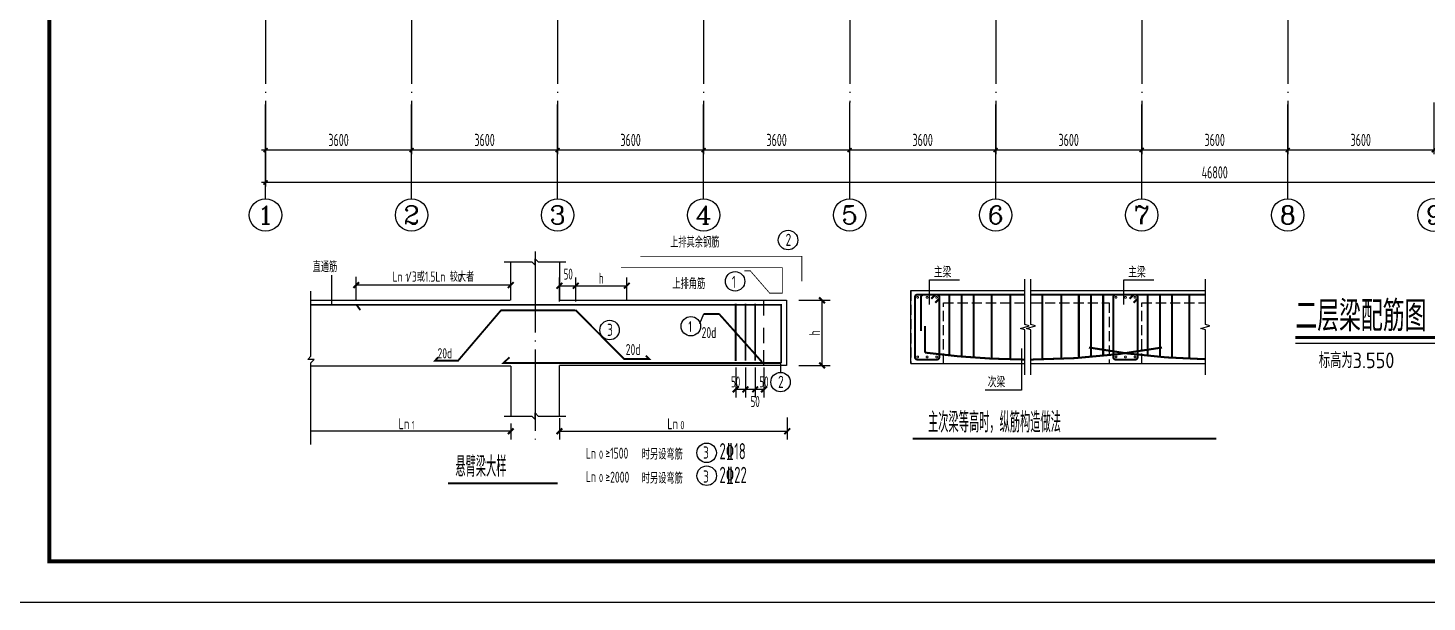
# Model space of a CAD drawing. Extents: x 127019 to 780419, y 327305 to 369305.
# Drawn here: x 424494 to 458985, y 327305 to 341455 of the extents above; entities that cross this region are included whole.
import ezdxf
from ezdxf.enums import TextEntityAlignment as Align

# ---------------------------------------------------------------- set-up
doc = ezdxf.new("R2010")
doc.units = 0
doc.header["$LTSCALE"] = 1000
doc.header["$MEASUREMENT"] = 0
doc.linetypes.add('DASH', pattern=[0.35, 0.25, -0.1])
doc.linetypes.add('DOTE', pattern=[2.42, 2, -0.2, 0.02, -0.2])
doc.layers.get('0').update_dxf_attribs({"linetype": 'CONTINUOUS'})
doc.layers.get('Defpoints').update_dxf_attribs({"linetype": 'CONTINUOUS'})
for name, color, linetype in [('1503', 7, 'CONTINUOUS'), ('AXIS_TEXT', 7, 'CONTINUOUS'), ('DIM', 3, 'CONTINUOUS'), ('DIM_SYMB', 3, 'CONTINUOUS'), ('DOTE', 8, 'DOTE'), ('GJ', 1, 'CONTINUOUS'), ('OTHER', 3, 'CONTINUOUS'), ('PUB_TEXT', 7, 'CONTINUOUS'), ('PUB_TITLE', 4, 'CONTINUOUS'), ('REIN', 1, 'CONTINUOUS'), ('ROOF', 4, 'CONTINUOUS'), ('T', 4, 'CONTINUOUS'), ('Z', 1, 'CONTINUOUS'), ('文字', 7, 'CONTINUOUS'), ('节点标注', 201, 'CONTINUOUS')]:
    doc.layers.add(name, color=color, linetype=linetype)
doc.styles.add('COMPLEX', font='COMPLEX.shx')
doc.styles.add('FS', font='gbxwxt.shx', dxfattribs={"width": 0.7, "bigfont": 'gbhzfs.shx'})
doc.styles.add('GB', font='gbxwxt.shx', dxfattribs={"width": 0.7, "height": 300, "bigfont": 'gbhzfs.shx'})
doc.styles.add('GBSTYLE', font='GBXWXT.shx', dxfattribs={"width": 0.75, "bigfont": 'GBHZFS.shx'})
doc.styles.get("Standard").update_dxf_attribs({"font": 'gbxwxt.shx', "bigfont": 'gbhzfs.shx'})
doc.styles.add('TSSD_Dimension', font='gbxwxt.shx', dxfattribs={"width": 0.7, "bigfont": 'gbhzfs.shx'})
doc.styles.add('TSSD_Rein', font='tssdeng.shx', dxfattribs={"width": 0.6, "bigfont": 'gbhzfs.shx'})
doc.dimstyles.new('T100', dxfattribs={"dimtxt": 270, "dimasz": 1, "dimexe": 200, "dimexo": 50, "dimgap": 50, "dimtad": 1, "dimdec": 0, "dimzin": 13, "dimdsep": 46, "dimtxsty": 'FS', "dimblk": 'DIM-QZ', "dimcen": 0.09, "dimclrd": 3, "dimclre": 3, "dimadec": 0, "dimazin": 0, "dimtfac": 1, "dimtdec": 0, "dimtmove": 2, "dimatfit": 3, "dimldrblk": 'DIM-QZ', "dimfxl": 0, "dimtolj": 1, "dimtzin": 13, "dimarcsym": 0})
doc.dimstyles.new('TSSD_100_100', dxfattribs={"dimtxt": 300, "dimasz": 100, "dimexe": 100, "dimexo": 250, "dimgap": 100, "dimtad": 1, "dimdec": 0, "dimzin": 0, "dimdsep": 46, "dimtxsty": 'TSSD_Dimension', "dimblk": 'ARCHTICK', "dimcen": 0, "dimdle": 100, "dimclrt": 7, "dimadec": 0, "dimazin": 0, "dimtfac": 1, "dimtdec": 0, "dimtix": 1, "dimtmove": 2, "dimatfit": 3, "dimfxl": 0, "dimtolj": 1, "dimtzin": 0, "dimarcsym": 0})

# ---------------------------------------------------------------- blocks, each defined once
blk = doc.blocks.new('DIM-QZ')
at = {"layer": 'Z', "color": 4, "const_width": 50}
blk.add_lwpolyline([(-71, -71), (71, 71)], dxfattribs=at)
blk = doc.blocks.new('*D200')
at = {"layer": 'Defpoints', "color": 0, "transparency": 16777216}
for p in [(437595, 331886), (443214, 331904), (443214, 331515)]:
    blk.add_point(p, dxfattribs=at)
at = {"layer": 'DIM', "color": 3, "lineweight": -2, "transparency": 16777216}
for p, q in [((437595, 331836), (437595, 331315)), ((443214, 331854), (443214, 331315)), ((437596, 331515), (443213, 331515))]:
    blk.add_line(p, q, dxfattribs=at)
at = {"layer": 'DIM', "color": 3, "lineweight": -2, "transparency": 16777216, "rotation": 180}
blk.add_blockref('DIM-QZ', (437595, 331515), dxfattribs=at)
at = {"layer": 'DIM', "color": 3, "lineweight": -2, "transparency": 16777216}
blk.add_blockref('DIM-QZ', (443214, 331515), dxfattribs=at)
blk = doc.blocks.new('*D201')
at = {"layer": 'Defpoints', "color": 0, "transparency": 16777216}
for p in [(432586, 335118), (432586, 334713), (436395, 334713)]:
    blk.add_point(p, dxfattribs=at)
at = {"layer": 'DIM', "color": 3, "lineweight": -2, "transparency": 16777216}
for p, q in [((432586, 334763), (432586, 335318)), ((436395, 334763), (436395, 335318)), ((436394, 335118), (432587, 335118))]:
    blk.add_line(p, q, dxfattribs=at)
at = {"layer": 'DIM', "color": 3, "lineweight": -2, "transparency": 16777216, "rotation": 180}
blk.add_blockref('DIM-QZ', (432586, 335118), dxfattribs=at)
at = {"layer": 'DIM', "color": 3, "lineweight": -2, "transparency": 16777216}
blk.add_blockref('DIM-QZ', (436395, 335118), dxfattribs=at)
blk = doc.blocks.new('*D202')
at = {"layer": 'Defpoints', "color": 0, "transparency": 16777216}
for p in [(442421, 333137), (442639, 333140), (442421, 332547)]:
    blk.add_point(p, dxfattribs=at)
at = {"layer": 'DIM', "color": 3, "lineweight": -2, "transparency": 16777216}
for p, q in [((442421, 333087), (442421, 332347)), ((442639, 333090), (442639, 332347)), ((442638, 332547), (442422, 332547))]:
    blk.add_line(p, q, dxfattribs=at)
at = {"layer": 'DIM', "color": 3, "lineweight": -2, "transparency": 16777216, "rotation": 180}
blk.add_blockref('DIM-QZ', (442421, 332547), dxfattribs=at)
at = {"layer": 'DIM', "color": 3, "lineweight": -2, "transparency": 16777216}
blk.add_blockref('DIM-QZ', (442639, 332547), dxfattribs=at)
at = {"layer": 'DIM', "color": 0, "transparency": 16777216, "insert": (442639, 332732), "char_height": 270, "attachment_point": 5, "style": 'FS'}
blk.add_mtext('\\A1;50', dxfattribs=at)
blk = doc.blocks.new('*D203')
at = {"layer": 'Defpoints', "color": 0, "transparency": 16777216}
for p in [(442181, 333137), (442421, 333137), (442181, 332547)]:
    blk.add_point(p, dxfattribs=at)
at = {"layer": 'DIM', "color": 3, "lineweight": -2, "transparency": 16777216}
for p, q in [((442181, 333087), (442181, 332347)), ((442421, 333087), (442421, 332347)), ((442420, 332547), (442182, 332547))]:
    blk.add_line(p, q, dxfattribs=at)
at = {"layer": 'DIM', "color": 3, "lineweight": -2, "transparency": 16777216, "rotation": 180}
blk.add_blockref('DIM-QZ', (442181, 332547), dxfattribs=at)
at = {"layer": 'DIM', "color": 3, "lineweight": -2, "transparency": 16777216}
blk.add_blockref('DIM-QZ', (442421, 332547), dxfattribs=at)
at = {"layer": 'DIM', "color": 0, "transparency": 16777216, "insert": (442421, 332247), "char_height": 270, "attachment_point": 5, "style": 'FS'}
blk.add_mtext('\\A1;50', dxfattribs=at)
blk = doc.blocks.new('*D204')
at = {"layer": 'Defpoints', "color": 0, "transparency": 16777216}
for p in [(441941, 333137), (442181, 333137), (441941, 332547)]:
    blk.add_point(p, dxfattribs=at)
at = {"layer": 'DIM', "color": 3, "lineweight": -2, "transparency": 16777216}
for p, q in [((441941, 333087), (441941, 332347)), ((442181, 333087), (442181, 332347)), ((442180, 332547), (441942, 332547))]:
    blk.add_line(p, q, dxfattribs=at)
at = {"layer": 'DIM', "color": 3, "lineweight": -2, "transparency": 16777216, "rotation": 180}
blk.add_blockref('DIM-QZ', (441941, 332547), dxfattribs=at)
at = {"layer": 'DIM', "color": 3, "lineweight": -2, "transparency": 16777216}
blk.add_blockref('DIM-QZ', (442181, 332547), dxfattribs=at)
at = {"layer": 'DIM', "color": 0, "transparency": 16777216, "insert": (441941, 332732), "char_height": 270, "attachment_point": 5, "style": 'FS'}
blk.add_mtext('\\A1;50', dxfattribs=at)
blk = doc.blocks.new('*D205')
at = {"layer": 'Defpoints', "color": 0, "transparency": 16777216}
for p in [(437998, 335102), (437595, 334667), (437998, 334667)]:
    blk.add_point(p, dxfattribs=at)
at = {"layer": 'DIM', "color": 3, "lineweight": -2, "transparency": 16777216}
for p, q in [((437595, 334717), (437595, 335302)), ((437998, 334717), (437998, 335302)), ((437596, 335102), (437997, 335102))]:
    blk.add_line(p, q, dxfattribs=at)
at = {"layer": 'DIM', "color": 3, "lineweight": -2, "transparency": 16777216, "rotation": 180}
blk.add_blockref('DIM-QZ', (437595, 335102), dxfattribs=at)
at = {"layer": 'DIM', "color": 3, "lineweight": -2, "transparency": 16777216}
blk.add_blockref('DIM-QZ', (437998, 335102), dxfattribs=at)
at = {"layer": 'DIM', "color": 0, "transparency": 16777216, "insert": (437812, 335388), "char_height": 270, "attachment_point": 5, "style": 'FS'}
blk.add_mtext('\\A1;50', dxfattribs=at)
blk = doc.blocks.new('*D206')
at = {"layer": 'Defpoints', "color": 0, "transparency": 16777216}
for p in [(439258, 335102), (437998, 334667), (439258, 334689)]:
    blk.add_point(p, dxfattribs=at)
at = {"layer": 'DIM', "color": 3, "lineweight": -2, "transparency": 16777216}
for p, q in [((437998, 334717), (437998, 335302)), ((439258, 334739), (439258, 335302)), ((437999, 335102), (439257, 335102))]:
    blk.add_line(p, q, dxfattribs=at)
at = {"layer": 'DIM', "color": 3, "lineweight": -2, "transparency": 16777216, "rotation": 180}
blk.add_blockref('DIM-QZ', (437998, 335102), dxfattribs=at)
at = {"layer": 'DIM', "color": 3, "lineweight": -2, "transparency": 16777216}
blk.add_blockref('DIM-QZ', (439258, 335102), dxfattribs=at)
at = {"layer": 'DIM', "color": 0, "transparency": 16777216, "insert": (438628, 335287), "char_height": 270, "attachment_point": 5, "style": 'FS'}
blk.add_mtext('\\A1;h', dxfattribs=at)
blk = doc.blocks.new('*D207')
at = {"layer": 'Defpoints', "color": 0, "transparency": 16777216}
for p in [(443450, 334742), (444070, 334742), (443450, 333137)]:
    blk.add_point(p, dxfattribs=at)
at = {"layer": 'DIM', "color": 3, "lineweight": -2, "transparency": 16777216}
for p, q in [((443500, 334742), (444270, 334742)), ((444070, 333138), (444070, 334741)), ((443500, 333137), (444270, 333137))]:
    blk.add_line(p, q, dxfattribs=at)
for p, rotation in [((444070, 334742), 90), ((444070, 333137), 270)]:
    blk.add_blockref('DIM-QZ', p, dxfattribs=dict(at, rotation=rotation))
at = {"layer": 'DIM', "color": 0, "transparency": 16777216, "insert": (443885, 333940), "char_height": 270, "attachment_point": 5, "rotation": 90, "style": 'FS'}
blk.add_mtext('\\A1;h', dxfattribs=at)
blk = doc.blocks.new('_axiso')
blk.add_circle((0, 0), 0.5)
at = {"layer": 'AXIS_TEXT', "style": 'COMPLEX', "width": 1.041667}
blk.add_attdef('A', text='', height=0.56, dxfattribs=at).set_placement((-0.25, -0.28), (0.25, -0.28), align=Align.FIT)
blk = doc.blocks.new('_ArchTick')
at = {"color": 0, "linetype": 'ByBlock', "const_width": 0.4}
blk.add_lwpolyline([(-0.5, -0.5), (0.5, 0.5)], dxfattribs=at)
blk = doc.blocks.new('*D295')
at = {"layer": 'Defpoints', "color": 0, "transparency": 16777216}
for p in [(430351, 339870), (477151, 339870), (430351, 337645)]:
    blk.add_point(p, dxfattribs=at)
at = {"layer": 'DIM', "color": 0, "lineweight": -2, "transparency": 16777216}
for p, q in [((430351, 339620), (430351, 337545)), ((477151, 339620), (477151, 337545)), ((477251, 337645), (430251, 337645))]:
    blk.add_line(p, q, dxfattribs=at)
at = {"layer": 'DIM', "color": 0, "lineweight": -2, "transparency": 16777216, "xscale": 100, "yscale": 100, "zscale": 100, "rotation": 180.0000000000003}
blk.add_blockref('_ArchTick', (430351, 337645), dxfattribs=at)
at = {"layer": 'DIM', "color": 0, "lineweight": -2, "transparency": 16777216, "xscale": 100, "yscale": 100, "zscale": 100}
blk.add_blockref('_ArchTick', (477151, 337645), dxfattribs=at)
at = {"layer": 'DIM', "color": 7, "transparency": 16777216, "insert": (453751, 337895), "char_height": 300, "attachment_point": 5, "style": 'TSSD_Dimension'}
blk.add_mtext('\\A1;46800', dxfattribs=at)
blk = doc.blocks.new('*D296')
at = {"layer": 'Defpoints', "color": 0, "transparency": 16777216}
for p in [(433951, 339870), (437551, 339870), (433951, 338445)]:
    blk.add_point(p, dxfattribs=at)
at = {"layer": 'DIM', "color": 0, "lineweight": -2, "transparency": 16777216}
for p, q in [((433951, 339620), (433951, 338345)), ((437551, 339620), (437551, 338345)), ((437651, 338445), (433851, 338445))]:
    blk.add_line(p, q, dxfattribs=at)
at = {"layer": 'DIM', "color": 0, "lineweight": -2, "transparency": 16777216, "xscale": 100, "yscale": 100, "zscale": 100, "rotation": 180}
blk.add_blockref('_ArchTick', (433951, 338445), dxfattribs=at)
at = {"layer": 'DIM', "color": 0, "lineweight": -2, "transparency": 16777216, "xscale": 100, "yscale": 100, "zscale": 100}
blk.add_blockref('_ArchTick', (437551, 338445), dxfattribs=at)
at = {"layer": 'DIM', "color": 7, "transparency": 16777216, "insert": (435751, 338695), "char_height": 300, "attachment_point": 5, "style": 'TSSD_Dimension'}
blk.add_mtext('\\A1;3600', dxfattribs=at)
blk = doc.blocks.new('*D297')
at = {"layer": 'Defpoints', "color": 0, "transparency": 16777216}
for p in [(444751, 339870), (441151, 339620), (441151, 338445)]:
    blk.add_point(p, dxfattribs=at)
at = {"layer": 'DIM', "color": 0, "lineweight": -2, "transparency": 16777216}
for p, q in [((444751, 339620), (444751, 338345)), ((441151, 339370), (441151, 338345)), ((444851, 338445), (441051, 338445))]:
    blk.add_line(p, q, dxfattribs=at)
at = {"layer": 'DIM', "color": 0, "lineweight": -2, "transparency": 16777216, "xscale": 100, "yscale": 100, "zscale": 100, "rotation": 180}
blk.add_blockref('_ArchTick', (441151, 338445), dxfattribs=at)
at = {"layer": 'DIM', "color": 0, "lineweight": -2, "transparency": 16777216, "xscale": 100, "yscale": 100, "zscale": 100}
blk.add_blockref('_ArchTick', (444751, 338445), dxfattribs=at)
at = {"layer": 'DIM', "color": 7, "transparency": 16777216, "insert": (442951, 338695), "char_height": 300, "attachment_point": 5, "style": 'TSSD_Dimension'}
blk.add_mtext('\\A1;3600', dxfattribs=at)
blk = doc.blocks.new('*D298')
at = {"layer": 'Defpoints', "color": 0, "transparency": 16777216}
for p in [(448351, 339870), (451951, 339870), (448351, 338445)]:
    blk.add_point(p, dxfattribs=at)
at = {"layer": 'DIM', "color": 0, "lineweight": -2, "transparency": 16777216}
for p, q in [((448351, 339620), (448351, 338345)), ((451951, 339620), (451951, 338345)), ((452051, 338445), (448251, 338445))]:
    blk.add_line(p, q, dxfattribs=at)
at = {"layer": 'DIM', "color": 0, "lineweight": -2, "transparency": 16777216, "xscale": 100, "yscale": 100, "zscale": 100, "rotation": 180}
blk.add_blockref('_ArchTick', (448351, 338445), dxfattribs=at)
at = {"layer": 'DIM', "color": 0, "lineweight": -2, "transparency": 16777216, "xscale": 100, "yscale": 100, "zscale": 100}
blk.add_blockref('_ArchTick', (451951, 338445), dxfattribs=at)
at = {"layer": 'DIM', "color": 7, "transparency": 16777216, "insert": (450151, 338695), "char_height": 300, "attachment_point": 5, "style": 'TSSD_Dimension'}
blk.add_mtext('\\A1;3600', dxfattribs=at)
blk = doc.blocks.new('*D299')
at = {"layer": 'Defpoints', "color": 0, "transparency": 16777216}
for p in [(455551, 339870), (459151, 339870), (455551, 338445)]:
    blk.add_point(p, dxfattribs=at)
at = {"layer": 'DIM', "color": 0, "lineweight": -2, "transparency": 16777216}
for p, q in [((455551, 339620), (455551, 338345)), ((459151, 339620), (459151, 338345)), ((459251, 338445), (455451, 338445))]:
    blk.add_line(p, q, dxfattribs=at)
at = {"layer": 'DIM', "color": 0, "lineweight": -2, "transparency": 16777216, "xscale": 100, "yscale": 100, "zscale": 100, "rotation": 180}
blk.add_blockref('_ArchTick', (455551, 338445), dxfattribs=at)
at = {"layer": 'DIM', "color": 0, "lineweight": -2, "transparency": 16777216, "xscale": 100, "yscale": 100, "zscale": 100}
blk.add_blockref('_ArchTick', (459151, 338445), dxfattribs=at)
at = {"layer": 'DIM', "color": 7, "transparency": 16777216, "insert": (457351, 338695), "char_height": 300, "attachment_point": 5, "style": 'TSSD_Dimension'}
blk.add_mtext('\\A1;3600', dxfattribs=at)
blk = doc.blocks.new('*D389')
at = {"layer": 'Defpoints', "color": 0, "transparency": 16777216}
for p in [(430351, 339870), (433951, 339870), (430351, 338445)]:
    blk.add_point(p, dxfattribs=at)
at = {"layer": 'DIM', "color": 0, "lineweight": -2, "transparency": 16777216}
for p, q in [((430351, 339620), (430351, 338345)), ((433951, 339620), (433951, 338345)), ((434051, 338445), (430251, 338445))]:
    blk.add_line(p, q, dxfattribs=at)
at = {"layer": 'DIM', "color": 0, "lineweight": -2, "transparency": 16777216, "xscale": 100, "yscale": 100, "zscale": 100, "rotation": 180}
blk.add_blockref('_ArchTick', (430351, 338445), dxfattribs=at)
at = {"layer": 'DIM', "color": 0, "lineweight": -2, "transparency": 16777216, "xscale": 100, "yscale": 100, "zscale": 100}
blk.add_blockref('_ArchTick', (433951, 338445), dxfattribs=at)
at = {"layer": 'DIM', "color": 7, "transparency": 16777216, "insert": (432151, 338695), "char_height": 300, "attachment_point": 5, "style": 'TSSD_Dimension'}
blk.add_mtext('\\A1;3600', dxfattribs=at)
blk = doc.blocks.new('*D391')
at = {"layer": 'Defpoints', "color": 0, "transparency": 16777216}
for p in [(441151, 339870), (437551, 339620), (437551, 338445)]:
    blk.add_point(p, dxfattribs=at)
at = {"layer": 'DIM', "color": 0, "lineweight": -2, "transparency": 16777216}
for p, q in [((441151, 339620), (441151, 338345)), ((437551, 339370), (437551, 338345)), ((441251, 338445), (437451, 338445))]:
    blk.add_line(p, q, dxfattribs=at)
at = {"layer": 'DIM', "color": 0, "lineweight": -2, "transparency": 16777216, "xscale": 100, "yscale": 100, "zscale": 100, "rotation": 180}
blk.add_blockref('_ArchTick', (437551, 338445), dxfattribs=at)
at = {"layer": 'DIM', "color": 0, "lineweight": -2, "transparency": 16777216, "xscale": 100, "yscale": 100, "zscale": 100}
blk.add_blockref('_ArchTick', (441151, 338445), dxfattribs=at)
at = {"layer": 'DIM', "color": 7, "transparency": 16777216, "insert": (439351, 338695), "char_height": 300, "attachment_point": 5, "style": 'TSSD_Dimension'}
blk.add_mtext('\\A1;3600', dxfattribs=at)
blk = doc.blocks.new('*D395')
at = {"layer": 'Defpoints', "color": 0, "transparency": 16777216}
for p in [(444751, 339870), (448351, 339870), (444751, 338445)]:
    blk.add_point(p, dxfattribs=at)
at = {"layer": 'DIM', "color": 0, "lineweight": -2, "transparency": 16777216}
for p, q in [((444751, 339620), (444751, 338345)), ((448351, 339620), (448351, 338345)), ((448451, 338445), (444651, 338445))]:
    blk.add_line(p, q, dxfattribs=at)
at = {"layer": 'DIM', "color": 0, "lineweight": -2, "transparency": 16777216, "xscale": 100, "yscale": 100, "zscale": 100, "rotation": 180}
blk.add_blockref('_ArchTick', (444751, 338445), dxfattribs=at)
at = {"layer": 'DIM', "color": 0, "lineweight": -2, "transparency": 16777216, "xscale": 100, "yscale": 100, "zscale": 100}
blk.add_blockref('_ArchTick', (448351, 338445), dxfattribs=at)
at = {"layer": 'DIM', "color": 7, "transparency": 16777216, "insert": (446551, 338695), "char_height": 300, "attachment_point": 5, "style": 'TSSD_Dimension'}
blk.add_mtext('\\A1;3600', dxfattribs=at)
blk = doc.blocks.new('*D396')
at = {"layer": 'Defpoints', "color": 0, "transparency": 16777216}
for p in [(451951, 339870), (455551, 339870), (451951, 338445)]:
    blk.add_point(p, dxfattribs=at)
at = {"layer": 'DIM', "color": 0, "lineweight": -2, "transparency": 16777216}
for p, q in [((451951, 339620), (451951, 338345)), ((455551, 339620), (455551, 338345)), ((455651, 338445), (451851, 338445))]:
    blk.add_line(p, q, dxfattribs=at)
at = {"layer": 'DIM', "color": 0, "lineweight": -2, "transparency": 16777216, "xscale": 100, "yscale": 100, "zscale": 100, "rotation": 180}
blk.add_blockref('_ArchTick', (451951, 338445), dxfattribs=at)
at = {"layer": 'DIM', "color": 0, "lineweight": -2, "transparency": 16777216, "xscale": 100, "yscale": 100, "zscale": 100}
blk.add_blockref('_ArchTick', (455551, 338445), dxfattribs=at)
at = {"layer": 'DIM', "color": 7, "transparency": 16777216, "insert": (453751, 338695), "char_height": 300, "attachment_point": 5, "style": 'TSSD_Dimension'}
blk.add_mtext('\\A1;3600', dxfattribs=at)

msp = doc.modelspace()

# ---------------------------------------------------------------- linework, layer by layer
at = {"layer": 'DIM'}
for p, q in [((430351.2, 337244.8), (430351.2, 339569.8)), ((433951.2, 337244.8), (433951.2, 339569.8)), ((437551.2, 337244.8), (437551.2, 339569.8)), ((441151.2, 337244.8), (441151.2, 339569.8)), ((444751.2, 337244.8), (444751.2, 339569.8)), ((448351.2, 337244.8), (448351.2, 339569.8)), ((451951.2, 337244.8), (451951.2, 339569.8)), ((455551.2, 337244.8), (455551.2, 339569.8)), ((436394.8, 334742.4), (436394.8, 335688.2)), ((437594.8, 335688.2), (437594.8, 334742.4)), ((431986.9, 334628.9), (431986.9, 335360.1)), ((446721.7, 335246.5), (447460.8, 335246.5)), ((446721.7, 334640.1), (446721.7, 335246.5)), ((451512.1, 335246.5), (452251.2, 335246.5)), ((451512.1, 334640.1), (451512.1, 335246.5)), ((436380.2, 334740.5), (431470.9, 334740.5)), ((437594.8, 334742.4), (443194.8, 334742.4)), ((442638.9, 334364.4), (442638.9, 334738.8)), ((443194.8, 334742.4), (443194.8, 333136.9)), ((441149.9, 334403.9), (441051.3, 334163.9)), ((442638.9, 333685.9), (442638.9, 334060.3)), ((448989.1, 333555), (448989.1, 332525.8)), ((442638.9, 333140), (442638.9, 333514.3)), ((443047.2, 333216.9), (443047.2, 332966.3)), ((436394.8, 333120.2), (431470.9, 333120.2)), ((436394.8, 333120.2), (436394.8, 331886.3)), ((437594.8, 331886.3), (437594.8, 333136.9)), ((443194.8, 333136.9), (437594.8, 333136.9)), ((448989.1, 332525.8), (448095.5, 332525.8))]:
    msp.add_line(p, q, dxfattribs=at)
for points in [[(436234.8, 335688.2), (436914.8, 335688.2), (436994.8, 335608.2), (436994.8, 335768.2), (437074.8, 335688.2), (437754.8, 335688.2)], [(431470.9, 331191.2), (431470.9, 333204.9), (431550.9, 333284.9), (431390.9, 333284.9), (431470.9, 333364.9), (431470.9, 334970.5)], [(436234.8, 331886.3), (436914.8, 331886.3), (436994.8, 331806.3), (436994.8, 331966.3), (437074.8, 331886.3), (437754.8, 331886.3)]]:
    msp.add_lwpolyline(points, dxfattribs=at)
at = {"layer": 'DIM', "const_width": 50}
for points in [[(446303.5, 331334), (453789.3, 331334)], [(434851.7, 330233.8), (437549.7, 330233.8)]]:
    msp.add_lwpolyline(points, dxfattribs=at)
at = {"layer": 'DIM'}
for centre in [(443232.1, 336227.3), (440835, 334103.1), (443047.2, 332726.3), (441224.8, 330983.4)]:
    msp.add_circle(centre, 240, dxfattribs=at)
at = {"layer": 'DIM_SYMB', "const_width": 70}
msp.add_lwpolyline([(455740.3, 333825.7), (463459.8, 333825.7)], dxfattribs=at)
at = {"layer": 'DIM_SYMB'}
msp.add_lwpolyline([(455740.3, 333685.7), (463459.8, 333685.7)], dxfattribs=at)
at = {"layer": 'DOTE'}
for p, q in [((430351.2, 361440.2), (430351.2, 339619.8)), ((433951.2, 361440.2), (433951.2, 339590.3)), ((437551.2, 361440.2), (437551.2, 339619.8)), ((441151.2, 361440.2), (441151.2, 339619.8)), ((444751.2, 361440.2), (444751.2, 339619.8)), ((448351.2, 361440.2), (448351.2, 339619.8)), ((451951.2, 361440.2), (451951.2, 339619.8)), ((455551.2, 361440.2), (455551.2, 339619.8)), ((436994.8, 335949), (436994.8, 331305.2))]:
    msp.add_line(p, q, dxfattribs=at)
at = {"layer": 'GJ', "const_width": 50}
for points in [[(446861, 334681.3), (446943.4, 334763.7, 0.1989124), (446961, 334806.1), (446961, 334821.3, 0.4142136), (446901, 334881.3), (446421, 334881.3, 0.4142136), (446361, 334821.3), (446361, 333341.3, 0.4142136), (446421, 333281.3), (446901, 333281.3, 0.4142136), (446961, 333341.3), (446961, 334821.3, 0.4142136), (446901, 334881.3), (446885.9, 334881.3, 0.1989124), (446843.4, 334863.7), (446761, 334781.3)], [(446511, 333988.2), (446511, 334821.3, -0.4142136), (446571, 334881.3), (449070, 334881.3)], [(451750.6, 334681.3), (451833.1, 334763.7, 0.1989124), (451850.6, 334806.1), (451850.6, 334821.3, 0.4142136), (451790.6, 334881.3), (451310.6, 334881.3, 0.4142136), (451250.6, 334821.3), (451250.6, 333341.3, 0.4142136), (451310.6, 333281.3), (451790.6, 333281.3, 0.4142136), (451850.6, 333341.3), (451850.6, 334821.3, 0.4142136), (451790.6, 334881.3), (451775.5, 334881.3, 0.1989124), (451733.1, 334863.7), (451650.6, 334781.3)], [(449070, 333281.3, -0.0309504), (446611, 333453.4), (446611, 334105.7)], [(449220, 333281.3, 0.0440472), (452451.5, 333578.3, 0.0365414)], [(450649.7, 333578.3, 0.0400003), (453521.4, 333290.5, 0.0328229)]]:
    msp.add_lwpolyline(points, format="xyb", dxfattribs=at)
for points in [[(447211, 333392.7), (447211, 334881.3)], [(447511, 333367.3), (447511, 334881.3)], [(447811, 333345.2), (447811, 334881.3)], [(448253.8, 333326.3), (448253.8, 334881.3)], [(448711, 333312.1), (448711, 334881.3)], [(449220, 334881.3), (453521.4, 334881.3)], [(449500.6, 333300.8), (449500.6, 334881.3)], [(449967.4, 333330.6), (449967.4, 334881.3)], [(450400.6, 333350.6), (450400.6, 334881.3)], [(450700.6, 333373.9), (450700.6, 334881.3)], [(451000.6, 333400.7), (451000.6, 334881.3)], [(452100.6, 333402.8), (452100.6, 334881.3)], [(452400.6, 333376.4), (452400.6, 334881.3)], [(452700.6, 333353.5), (452700.6, 334881.3)], [(453124.4, 333334), (453124.4, 334881.3)]]:
    msp.add_lwpolyline(points, dxfattribs=at)
at = {"layer": 'GJ', "const_width": 25}
for points in [[(446449.7, 334816.2, -1), (446404.7, 334816.2, -1)], [(446683.5, 334816.2, -1), (446638.5, 334816.2, -1)], [(446872.4, 334816.2, 1), (446917.4, 334816.2, 1)], [(451339.3, 334816.2, -1), (451294.3, 334816.2, -1)], [(451573.1, 334816.2, -1), (451528.1, 334816.2, -1)], [(451762, 334816.2, 1), (451807, 334816.2, 1)], [(446449.7, 333346.3, 1), (446404.7, 333346.3, 1)], [(446683.5, 333346.3, 1), (446638.5, 333346.3, 1)], [(446872.4, 333346.3, -1), (446917.4, 333346.3, -1)], [(451339.3, 333346.3, 1), (451294.3, 333346.3, 1)], [(451573.1, 333346.3, 1), (451528.1, 333346.3, 1)], [(451762, 333346.3, -1), (451807, 333346.3, -1)]]:
    msp.add_lwpolyline(points, format="xyb", close=True, dxfattribs=at)
at = {"layer": 'OTHER'}
for points in [[(449070, 332901.3), (449070, 334016.3), (448960, 334051.3), (449180, 334111.3), (449070, 334146.3), (449070, 335261.3)], [(449220, 332901.3), (449220, 334016.3), (449110, 334051.3), (449330, 334111.3), (449220, 334146.3), (449220, 335261.3)], [(453521.4, 332901.3), (453521.4, 334016.3), (453411.4, 334051.3), (453631.4, 334111.3), (453521.4, 334146.3), (453521.4, 335261.3)]]:
    msp.add_lwpolyline(points, dxfattribs=at)
at = {"layer": 'PUB_TITLE'}
msp.add_lwpolyline([(424019.2, 327305.3), (483419.2, 327305.3), (483419.2, 369305.3), (424019.2, 369305.3)], close=True, dxfattribs=at)
at = {"layer": 'PUB_TITLE', "const_width": 100}
msp.add_lwpolyline([(425019.2, 328305.3), (482419.2, 328305.3), (482419.2, 368305.3), (425019.2, 368305.3)], close=True, dxfattribs=at)
at = {"layer": 'REIN'}
for points, const_width in [([(439591.2, 335824.5), (443571.8, 335824.5), (443571.8, 335208.2)], 20), ([(439112.2, 335546.5), (443092.8, 335546.5), (443092.8, 334917.7), (442780.3, 334917.7), (442300.3, 335470.6), (442156.3, 335470.6)], 20), ([(431470.9, 334628.9), (443062.3, 334628.9), (443062.3, 333196.2)], 45), ([(432591.3, 334633.4), (432689.4, 334499.8)], 45), ([(441941.5, 334662.4), (441941.5, 333249.2)], 45), ([(442181.5, 334662.4), (442181.5, 333253.2)], 45), ([(442421.5, 334662.4), (442421.5, 333257.2)], 45), ([(437991.6, 334496.5), (436156.4, 334496.5), (435097.2, 333253.9), (434530.6, 333253.9), (434604.5, 333340)], 45), ([(437993.5, 334502.4), (439190.9, 333294.9), (439806.9, 333294.9), (439724.9, 333376.9)], 45), ([(441534.6, 334403.9), (441149.9, 334403.9)], 45), ([(442593.4, 333217.4), (441534.6, 334403.9)], 45), ([(443062.3, 333196.2), (436216, 333196.2), (436366, 333338.6)], 45)]:
    msp.add_lwpolyline(points, dxfattribs=dict(at, const_width=const_width))
at = {"layer": 'ROOF'}
for p, q in [((446261, 333181.3), (446261, 334981.3)), ((446261, 334981.3), (449070, 334981.3)), ((449220, 334981.3), (453521.4, 334981.3)), ((446261, 333181.3), (449070, 333181.3)), ((449220, 333181.3), (453521.4, 333181.3))]:
    msp.add_line(p, q, dxfattribs=at)
at = {"layer": 'ROOF', "linetype": 'DASH'}
for points in [[(446261, 334981.3), (446261, 333181.3), (447061, 333181.3), (447061, 334681.3), (449070, 334681.3)], [(449220, 334681.3), (451150.6, 334681.3), (451150.6, 333181.3), (451950.6, 333181.3), (451950.6, 334681.3), (453521.4, 334681.3)]]:
    msp.add_lwpolyline(points, dxfattribs=at)
at = {"layer": 'T', "linetype": 'ByBlock', "ltscale": 10}
for centre in [(441926.9, 335210), (438831.8, 334009), (441226.7, 330418.3)]:
    msp.add_circle(centre, 240, dxfattribs=at)
at = {"layer": '节点标注', "color": 4}
for p, q in [((436393.8, 331514.9), (431470.9, 331514.9)), ((436394.8, 331703.9), (436394.8, 331314.9))]:
    msp.add_line(p, q, dxfattribs=at)

# ---------------------------------------------------------------- block references
at = {"layer": 'DIM'}
ref = msp.add_blockref('_axiso', (430351.2, 336844.8), dxfattribs=dict(at, xscale=800, yscale=800, zscale=800))
ref.add_attrib('A', '1', dxfattribs={"layer": 'AXIS_TEXT', "height": 448, "style": 'COMPLEX', "width": 2.083333}).set_placement((430151.2, 336620.8), (430551.2, 336620.8), align=Align.FIT)
ref = msp.add_blockref('_axiso', (433951.2, 336844.8), dxfattribs=dict(at, xscale=800, yscale=800, zscale=800))
ref.add_attrib('A', '2', dxfattribs={"layer": 'AXIS_TEXT', "height": 448, "style": 'COMPLEX', "width": 1.339286}).set_placement((433751.2, 336620.8), (434151.2, 336620.8), align=Align.FIT)
ref = msp.add_blockref('_axiso', (437551.2, 336844.8), dxfattribs=dict(at, xscale=800, yscale=800, zscale=800))
ref.add_attrib('A', '3', dxfattribs={"layer": 'AXIS_TEXT', "height": 448, "style": 'COMPLEX', "width": 1.339286}).set_placement((437351.2, 336620.8), (437751.2, 336620.8), align=Align.FIT)
ref = msp.add_blockref('_axiso', (441151.2, 336844.8), dxfattribs=dict(at, xscale=800, yscale=800, zscale=800))
ref.add_attrib('A', '4', dxfattribs={"layer": 'AXIS_TEXT', "height": 448, "style": 'COMPLEX', "width": 1.171875}).set_placement((440951.2, 336620.8), (441351.2, 336620.8), align=Align.FIT)
ref = msp.add_blockref('_axiso', (444751.2, 336844.8), dxfattribs=dict(at, xscale=800, yscale=800, zscale=800))
ref.add_attrib('A', '5', dxfattribs={"layer": 'AXIS_TEXT', "height": 448, "style": 'COMPLEX', "width": 1.339286}).set_placement((444551.2, 336620.8), (444951.2, 336620.8), align=Align.FIT)
ref = msp.add_blockref('_axiso', (448351.2, 336844.8), dxfattribs=dict(at, xscale=800, yscale=800, zscale=800))
ref.add_attrib('A', '6', dxfattribs={"layer": 'AXIS_TEXT', "height": 448, "style": 'COMPLEX', "width": 1.339286}).set_placement((448151.2, 336620.8), (448551.2, 336620.8), align=Align.FIT)
ref = msp.add_blockref('_axiso', (451951.2, 336844.8), dxfattribs=dict(at, xscale=800, yscale=800, zscale=800))
ref.add_attrib('A', '7', dxfattribs={"layer": 'AXIS_TEXT', "height": 448, "style": 'COMPLEX', "width": 1.339286}).set_placement((451751.2, 336620.8), (452151.2, 336620.8), align=Align.FIT)
ref = msp.add_blockref('_axiso', (455551.2, 336844.8), dxfattribs=dict(at, xscale=800, yscale=800, zscale=800))
ref.add_attrib('A', '8', dxfattribs={"layer": 'AXIS_TEXT', "height": 448, "style": 'COMPLEX', "width": 1.339286}).set_placement((455351.2, 336620.8), (455751.2, 336620.8), align=Align.FIT)
ref = msp.add_blockref('_axiso', (459151.2, 336844.8), dxfattribs=dict(at, xscale=-800, yscale=800, zscale=800, rotation=180))
ref.add_attrib('A', '9', dxfattribs={"layer": 'AXIS_TEXT', "height": 448, "style": 'COMPLEX', "width": 1.339286}).set_placement((458951.2, 336620.8), (459351.2, 336620.8), align=Align.FIT)
at = {"layer": '节点标注', "color": 4}
msp.add_blockref('DIM-QZ', (436394.8, 331514.9), dxfattribs=at)

# ---------------------------------------------------------------- texts
at = {"layer": '1503', "style": 'TSSD_Rein', "width": 0.6}
for s, p in [('2%%13218', (441541.7, 330822.5)), ('2%%13222', (441541.7, 330238.7))]:
    msp.add_text(s, height=400, dxfattribs=at).set_placement(p)
at = {"layer": 'DIM'}
for s, height, style, width, p in [('2', 300, 'GBSTYLE', 0.8, (443171.6, 336083.3)), ('主梁', 270, 'GB', 0.8, (446827.9, 335303)), ('主梁', 270, 'GB', 0.8, (451618.3, 335303)), ('Ln /3或1.5Ln 较大者', 250, 'GBSTYLE', 0.8, (433482.5, 335201.7)), ('1', 300, 'GBSTYLE', 0.8, (441846.7, 335046.3)), ('3', 300, 'GBSTYLE', 0.8, (438771.3, 333865)), ('20d', 250, 'GBSTYLE', 0.8, (434592.2, 333312)), ('2', 300, 'GBSTYLE', 0.8, (442986.8, 332582.3)), ('次梁', 270, 'GB', 0.8, (448156.3, 332593.5)), ('  主次梁等高时，纵筋构造做法', 500, 'FS', 0.7, (446303.5, 331484)), ('3', 300, 'GBSTYLE', 0.8, (441138, 330839.4)), ('悬臂梁大样', 500, 'FS', 0.7, (435031, 330393)), ('3', 300, 'GBSTYLE', 0.8, (441138, 330247.7))]:
    msp.add_text(s, height=height, dxfattribs=dict(at, style=style, width=width)).set_placement(p)
at = {"layer": 'PUB_TEXT'}
msp.add_text('二层梁配筋图', height=748.03, dxfattribs=at).set_placement((455740.3, 333981.4))
at = {"layer": 'T', "linetype": 'ByBlock', "ltscale": 10, "style": 'GB', "width": 0.75}
for s, p in [('上排其余钢筋', (440325, 336042.8)), ('直通筋', (431511.6, 335435.2)), ('上排角筋', (440381.2, 335020.3)), ('1', (440774.5, 333959.1)), ('20d', (441100.4, 333812.7)), ('20d', (439231, 333394.4)), ('≥1500', (438728.6, 330839.2)), ('时另设弯筋', (439625.7, 330816.8)), ('Ln', (438248.5, 330836.9)), ('Ln', (438248.5, 330262.9)), ('≥2000', (438728.6, 330247.5)), ('时另设弯筋', (439625.7, 330225.1))]:
    msp.add_text(s, height=270, dxfattribs=at).set_placement(p)
at = {"layer": '文字'}
msp.add_text('标高为3.550', height=385, dxfattribs=at).set_placement((456319.3, 333069.3))
at = {"layer": '节点标注', "color": 4, "style": 'FS', "width": 0.8}
for s, height, p in [('1', 200, (433797.6, 335202.4)), ('0', 200, (435092.9, 335195.8)), ('Ln', 270, (433630.1, 331564.9)), ('Ln', 270, (440254.5, 331564.9)), ('1', 200, (433953.3, 331564.9)), ('0', 200, (440577.6, 331564.9)), ('0', 200, (438571.6, 330836.9)), ('0', 200, (438571.6, 330262.9))]:
    msp.add_text(s, height=height, dxfattribs=at).set_placement(p)

# ---------------------------------------------------------------- dimensions: what is measured, and where the dimension line sits
at = {"layer": 'DIM'}
dim = msp.add_aligned_dim(p1=(477151.2, 339869.8), p2=(430351.2, 339869.8), distance=2225, dimstyle='TSSD_100_100', dxfattribs=at)
dim.commit()
dim.dimension.update_dxf_attribs({"geometry": '*D295', "text_midpoint": (453751.2, 337894.8)})
for base, p1, p2, picture, middle in [((430351.2, 338444.8), (433951.2, 339869.8), (430351.2, 339869.8), '*D389', (432151.2, 338694.8)), ((433951.2, 338444.8), (437551.2, 339869.8), (433951.2, 339869.8), '*D296', (435751.2, 338694.8)), ((437551.2, 338444.8), (441151.2, 339869.8), (437551.2, 339619.8), '*D391', (439351.2, 338694.8)), ((441151.2, 338444.8), (444751.2, 339869.8), (441151.2, 339619.8), '*D297', (442951.2, 338694.8)), ((444751.2, 338444.8), (448351.2, 339869.8), (444751.2, 339869.8), '*D395', (446551.2, 338694.8)), ((448351.2, 338444.8), (451951.2, 339869.8), (448351.2, 339869.8), '*D298', (450151.2, 338694.8)), ((451951.2, 338444.8), (455551.2, 339869.8), (451951.2, 339869.8), '*D396', (453751.2, 338694.8)), ((455551.2, 338444.8), (459151.2, 339869.8), (455551.2, 339869.8), '*D299', (457351.2, 338694.8))]:
    dim = msp.add_linear_dim(base=base, p1=p1, p2=p2, dimstyle='TSSD_100_100', dxfattribs=at)
    dim.commit()
    dim.dimension.update_dxf_attribs({"geometry": picture, "text_midpoint": middle})
for base, p1, p2, text, picture, middle in [((432585.9, 335118.1), (436394.8, 334713.2), (432585.9, 334713.2), ' ', '*D201', (434490.4, 335118.1)), ((439258, 335102.2), (437997.6, 334667), (439258, 334689.5), 'h', '*D206', (438627.8, 335287.2)), ((443213.6, 331514.9), (437594.8, 331886.3), (443213.6, 331903.9), ' ', '*D200', (440404.2, 331514.9))]:
    dim = msp.add_linear_dim(base=base, p1=p1, p2=p2, text=text, dimstyle='T100', dxfattribs=at)
    dim.commit()
    dim.dimension.update_dxf_attribs({"geometry": picture, "text_midpoint": middle})
for base, p1, p2, picture, middle in [((437997.6, 335102.2), (437594.8, 334667), (437997.6, 334667), '*D205', (437812.3, 335388.3)), ((441941.5, 332547), (442181.5, 333136.9), (441941.5, 333136.9), '*D204', (441941.5, 332732.1)), ((442181.5, 332547), (442421.5, 333136.9), (442181.5, 333136.9), '*D203', (442421.5, 332247)), ((442421.5, 332547), (442638.9, 333140), (442421.5, 333136.9), '*D202', (442638.9, 332732.1))]:
    dim = msp.add_linear_dim(base=base, p1=p1, p2=p2, text='50', dimstyle='T100', dxfattribs=at)
    dim.commit()
    dim.dimension.update_dxf_attribs({"geometry": picture, "text_midpoint": middle, "dimtype": 128})
dim = msp.add_linear_dim(base=(444069.7, 334742.4), p1=(443449.7, 333136.9), p2=(443449.7, 334742.4), angle=90, text='h', dimstyle='T100', dxfattribs=at)
dim.commit()
dim.dimension.update_dxf_attribs({"geometry": '*D207', "text_midpoint": (443884.7, 333939.6)})

doc.saveas('drawing.dxf')
